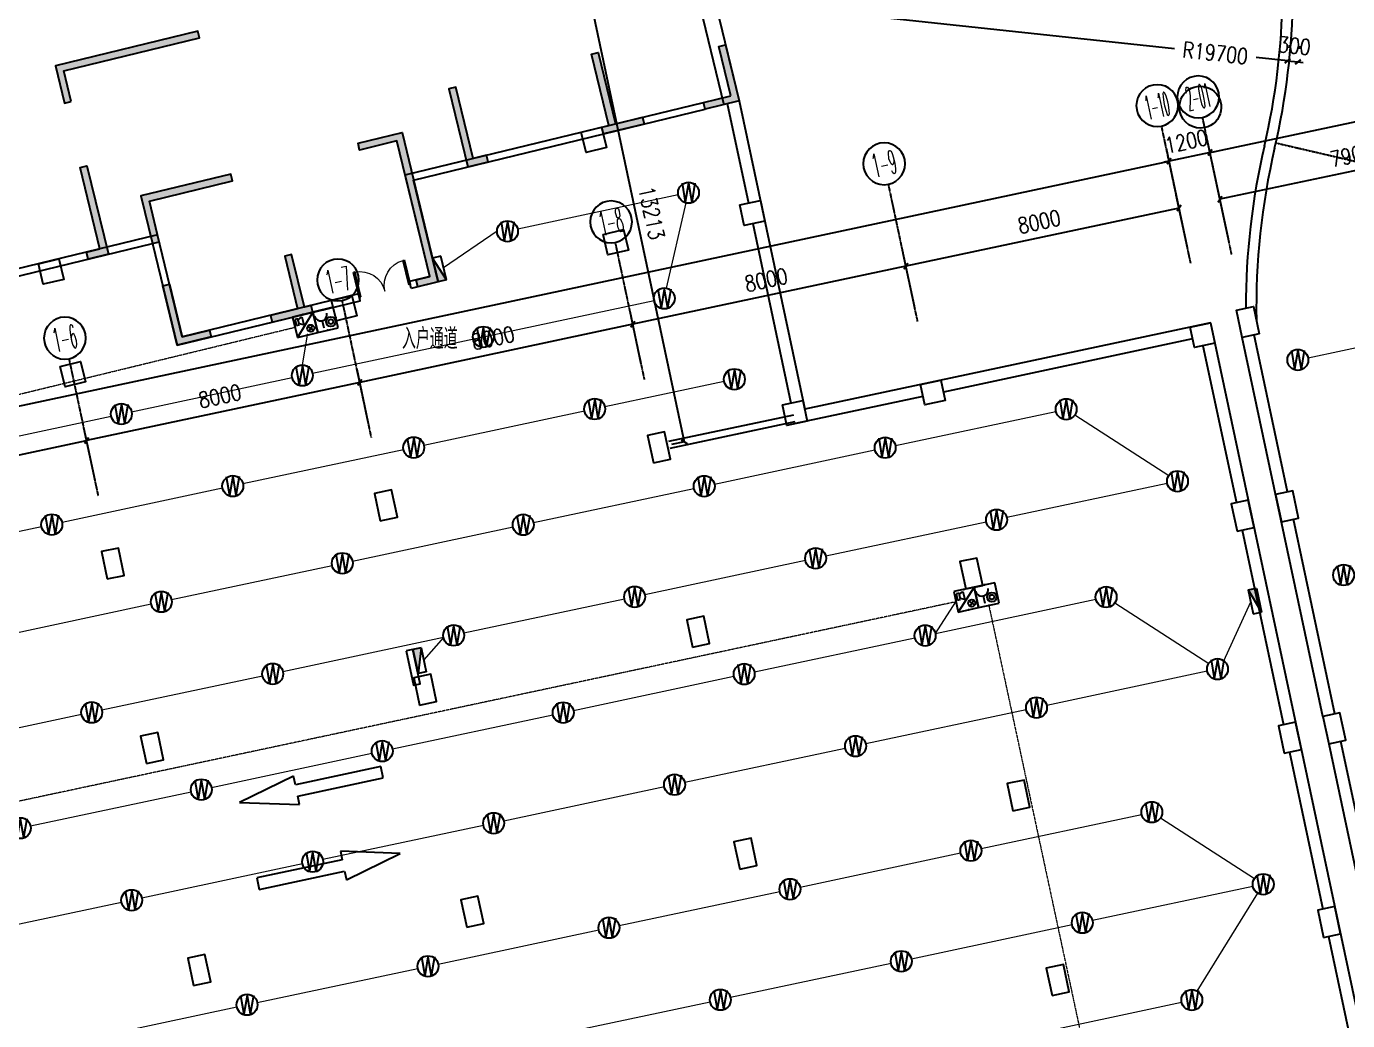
# Model space of a CAD drawing. Extents: x -781653 to 929899, y -292639 to -18670.
# Drawn here: x -305296 to -267441, y -166558 to -138084 of the extents above; entities that cross this region are included whole.
import ezdxf
from ezdxf.enums import TextEntityAlignment as Align

# ---------------------------------------------------------------- set-up
doc = ezdxf.new("R2010")
doc.units = 0
doc.header["$LTSCALE"] = 10
doc.header["$MEASUREMENT"] = 0
for name, pattern in [('ACAD_ISO11W100', [33.5, 12, -3, 12, -3, 0.5, -3]), ('BORDER', [1.75, 0.5, -0.25, 0.5, -0.25, 0, -0.25]), ('CENTER', [2, 1.25, -0.25, 0.25, -0.25]), ('DASH', [0.35, 0.25, -0.1])]:
    doc.linetypes.add(name, pattern=pattern)
doc.layers.get('0').update_dxf_attribs({"linetype": 'CONTINUOUS'})
doc.layers.get('Defpoints').update_dxf_attribs({"linetype": 'CONTINUOUS'})
for name, color, linetype in [('A-STAIRS', 9, 'CONTINUOUS'), ('AXIS', 3, 'CONTINUOUS'), ('AXIS_TEXT', 7, 'CONTINUOUS'), ('COLU', 1, 'CONTINUOUS'), ('DIM_SYMB', 3, 'CONTINUOUS'), ('DOTE', 8, 'CENTER'), ('JPS-X', 1, 'BORDER'), ('JPS-XHS', 7, 'CONTINUOUS'), ('jq-h', 252, 'CONTINUOUS'), ('jz', 121, 'CONTINUOUS'), ('OUTLINE', 93, 'DASH'), ('PUB_DIM', 3, 'CONTINUOUS'), ('RD-equip', 3, 'CONTINUOUS'), ('STAIR', 9, 'CONTINUOUS'), ('TEXT', 7, 'CONTINUOUS'), ('wall', 8, 'CONTINUOUS'), ('WINDOW', 4, 'CONTINUOUS'), ('wj', 7, 'CONTINUOUS'), ('消防加墙', 2, 'CONTINUOUS'), ('结构墙', 7, 'CONTINUOUS'), ('行车方向', 4, 'CONTINUOUS'), ('行车线', 207, 'CONTINUOUS')]:
    doc.layers.add(name, color=color, linetype=linetype)
doc.layers.add('RD-line', color=2, linetype='CONTINUOUS', lineweight=0)
doc.layers.get('DOTE').off()
doc.styles.add('_TCH_AXIS', font='COMPLEX', dxfattribs={"bigfont": 'GBCBIG'})
doc.styles.add('COMPLEX', font='COMPLEX')
doc.styles.add('DIM_FONT', font='SIMPLEX', dxfattribs={"width": 0.8, "bigfont": 'HZTXT'})
doc.styles.add('FS1', font='txt4', dxfattribs={"width": 0.8, "bigfont": 'fstxt'})
doc.styles.add('FS2', font='tjromans.shx', dxfattribs={"width": 0.8, "bigfont": 'tjhztxt.shx'})
doc.styles.get("Standard").update_dxf_attribs({"font": 'GBENOR', "bigfont": 'GBCBIG'})
doc.dimstyles.new('DIMN300', dxfattribs={"dimscale": 3, "dimtxt": 300, "dimasz": 100, "dimexe": 250, "dimexo": 300, "dimgap": 150, "dimtad": 1, "dimdec": 0, "dimzin": 0, "dimdsep": 46, "dimtxsty": 'DIM_FONT', "dimblk": 'ARCHTICK', "dimcen": 0.09, "dimclrt": 7, "dimazin": 2, "dimtfac": 1, "dimtdec": 0, "dimtix": 1, "dimtmove": 2, "dimatfit": 3, "dimfxl": 0, "dimtolj": 1, "dimtzin": 0, "dimarcsym": 0})

# ---------------------------------------------------------------- blocks, each defined once
blk = doc.blocks.new('DTTT')
at = {"layer": 'jz'}
for p, q in [((748, -792), (-748, 792)), ((-748, -792), (748, 792))]:
    blk.add_line(p, q, dxfattribs=at)
for points in [[(-1003, -673), (-1003, 673), (-871, 673), (-871, -673)], [(-748, -792), (-748, 792), (748, 792), (748, -792)]]:
    blk.add_lwpolyline(points, close=True, dxfattribs=at)
blk = doc.blocks.new('st02')
at = {"layer": 'DIM_SYMB'}
blk.add_lwpolyline([(0, -1930), (537, -2172), (693, -2013), (587, -2426), (742, -2265), (1150, -2450)], dxfattribs=at)
at = {"layer": 'STAIR'}
for p, q in [((0, 0), (1150, 0)), ((1080, -2418), (1080, 0)), ((1120, -2436), (1120, 0)), ((2500, 0), (1350, 0)), ((1380, -2600), (1380, 0)), ((1420, -2600), (1420, 0)), ((0, -260), (1080, -260)), ((1120, -260), (1150, -260)), ((1380, -260), (1350, -260)), ((2500, -260), (1420, -260)), ((0, -520), (1080, -520)), ((1120, -520), (1150, -520)), ((1380, -520), (1350, -520)), ((2500, -520), (1420, -520)), ((0, -780), (1080, -780)), ((0, -1040), (1080, -1040)), ((1120, -780), (1150, -780)), ((1120, -1040), (1150, -1040)), ((1380, -780), (1350, -780)), ((1380, -1040), (1350, -1040)), ((2500, -780), (1420, -780)), ((2500, -1040), (1420, -1040)), ((0, -1300), (1080, -1300)), ((1120, -1300), (1150, -1300)), ((1380, -1300), (1350, -1300)), ((2500, -1300), (1420, -1300)), ((0, -1560), (1080, -1560)), ((0, -1820), (1080, -1820)), ((1120, -1560), (1150, -1560)), ((1120, -1820), (1150, -1820)), ((1380, -1560), (1350, -1560)), ((1380, -1820), (1350, -1820)), ((2500, -1560), (1420, -1560)), ((2500, -1820), (1420, -1820)), ((332, -2080), (1080, -2080)), ((1120, -2080), (1150, -2080)), ((1380, -2080), (1350, -2080)), ((2500, -2080), (1420, -2080)), ((609, -2340), (670, -2340)), ((907, -2340), (1080, -2340)), ((1120, -2340), (1150, -2340)), ((1380, -2340), (1350, -2340)), ((2500, -2600), (1350, -2600)), ((2500, -2340), (1420, -2340))]:
    blk.add_line(p, q, dxfattribs=at)
blk = doc.blocks.new('A$C4F8960A7')
at = {"color": 8, "extrusion": (0, 0, -1)}
for p, q in [((15200, 17100), (14846, 16746)), ((40800, 17100), (41154, 16746)), ((15200, 16100), (14846, 16454)), ((40800, 16100), (41154, 16454)), ((15100, 10850), (15100, 10150)), ((15200, 10850), (15100, 10850)), ((15133, 10150), (15133, 10850)), ((15167, 10150), (15167, 10850)), ((15200, 10850), (15200, 10150)), ((40800, 10850), (40800, 10150)), ((40800, 10850), (40900, 10850)), ((40833, 10150), (40833, 10850)), ((40867, 10150), (40867, 10850)), ((40900, 10850), (40900, 10150)), ((12025, 10150), (12025, 10100)), ((13000, 10150), (12025, 10150)), ((13000, 10100), (12025, 10100)), ((13000, 10100), (13000, 10150)), ((15100, 10150), (15200, 10150)), ((16100, 9950), (16454, 9596)), ((17100, 9950), (16746, 9596)), ((38900, 9950), (39254, 9596)), ((39900, 9950), (39546, 9596)), ((40900, 10150), (40800, 10150)), ((43000, 10100), (43000, 10150)), ((43000, 10150), (43975, 10150)), ((43000, 10100), (43975, 10100)), ((43975, 10150), (43975, 10100))]:
    blk.add_line(p, q, dxfattribs=at)
at = {"color": 8}
for p, q in [((13450, 10000), (13450, 10585)), ((13480, 10585), (13450, 10585)), ((13480, 10000), (13480, 10585)), ((14620, 10000), (14620, 10585)), ((14620, 10585), (14650, 10585)), ((14650, 10000), (14650, 10585)), ((41350, 10000), (41350, 10585)), ((41380, 10585), (41350, 10585)), ((41380, 10000), (41380, 10585)), ((42520, 10000), (42520, 10585)), ((42520, 10585), (42550, 10585)), ((42550, 10000), (42550, 10585)), ((13450, 10000), (13480, 10000)), ((14650, 10000), (14620, 10000)), ((41350, 10000), (41380, 10000)), ((42550, 10000), (42520, 10000))]:
    blk.add_line(p, q, dxfattribs=at)
at = {"color": 8, "extrusion": (0, 0, -1)}
for centre, start, end in [((-15200, 17100), 270, 315), ((-40800, 17100), 225, 270), ((-15200, 16100), 45, 90), ((-40800, 16100), 90, 135), ((-16100, 9950), 180, 225), ((-17100, 9950), 315, 0), ((-38900, 9950), 180, 225), ((-39900, 9950), 315, 0)]:
    blk.add_arc(centre, 500, start, end, dxfattribs=at)
at = {"color": 8, "lineweight": 13, "extrusion": (0, 0, -1)}
for centre, start, end in [((-13000, 10125), 1.4693, 90), ((-43000, 10125), 90, 178.5307)]:
    blk.add_arc(centre, 975, start, end, dxfattribs=at)
at = {"color": 8, "lineweight": 13}
for centre, start, end in [((13465, 10000), 360, 88.5307), ((14635, 10000), 91.4693, 180), ((41365, 10000), 360, 88.5307), ((42535, 10000), 91.4693, 180)]:
    blk.add_arc(centre, 585, start, end, dxfattribs=at)
at = {"layer": 'DIM_SYMB', "color": 8}
for points in [[(12360, 13200, 0, 0, 0), (12360, 15500, 80, 0, 0), (12360, 15800, 0, 0, 0)], [(43640, 13200, 0, 0, 0), (43640, 15500, 80, 0, 0), (43640, 15800, 0, 0, 0)], [(45060, 15800, 0, 0, 0), (45060, 14800, 80, 0, 0), (45060, 14500, 0, 0, 0)]]:
    blk.add_lwpolyline(points, format="xyseb", dxfattribs=at)
at = {"layer": 'STAIR', "color": 8}
for p, q in [((15300, 15175), (15300, 14075)), ((40700, 15175), (40700, 14075))]:
    blk.add_line(p, q, dxfattribs=at)
at = {"layer": 'wall', "color": 8}
for p, q in [((12900, 17100), (12900, 11100)), ((13100, 11100), (13100, 17100)), ((40700, 17400), (40700, 17100)), ((40700, 17100), (40900, 17100)), ((40900, 17100), (40900, 17400)), ((42900, 17100), (42900, 11100)), ((43100, 11100), (43100, 17100)), ((15300, 16100), (15100, 16100)), ((15100, 16100), (15100, 15800)), ((15300, 15900), (15300, 16100)), ((15300, 15900), (17400, 15900)), ((40700, 15900), (38600, 15900)), ((40900, 16100), (40700, 16100)), ((40700, 16100), (40700, 15900)), ((40900, 15800), (40900, 16100)), ((40900, 15900), (40900, 15900)), ((11550, 11640), (11550, 15800)), ((11750, 11640), (11750, 15800)), ((15100, 15800), (15100, 15175)), ((15102, 15822), (15102, 15822)), ((15298, 15778), (15298, 15778)), ((15300, 15175), (15300, 15700)), ((15300, 15700), (17400, 15700)), ((40700, 15700), (38600, 15700)), ((40700, 15700), (40800, 15700)), ((40700, 15700), (40700, 15175)), ((40900, 15175), (40900, 15800)), ((44250, 11640), (44250, 15800)), ((44250, 15800), (44450, 15800)), ((44450, 11640), (44450, 15800)), ((15100, 15175), (15300, 15175)), ((40700, 15175), (40900, 15175)), ((10100, 10200), (10100, 14400)), ((10400, 10300), (10400, 14400)), ((17400, 13550), (17400, 14400)), ((17700, 13450), (17700, 14400)), ((45600, 10300), (45600, 14400)), ((45900, 10200), (45900, 14400)), ((15300, 14075), (15100, 14075)), ((15100, 14075), (15100, 13450)), ((15300, 13550), (15300, 14075)), ((40900, 14075), (40700, 14075)), ((40700, 14075), (40700, 13550)), ((40900, 13450), (40900, 14075)), ((15100, 11100), (15100, 13450)), ((15300, 13550), (17400, 13550)), ((15300, 11200), (15300, 13350)), ((15300, 13350), (17400, 13350)), ((17400, 11200), (17400, 13350)), ((17700, 11100), (17700, 13450)), ((38300, 11100), (38300, 13450)), ((40700, 13550), (38600, 13550)), ((40700, 13350), (38600, 13350)), ((38600, 11200), (38600, 13350)), ((40700, 11200), (40700, 13350)), ((40900, 11100), (40900, 13450)), ((11550, 11640), (11750, 11640)), ((44250, 11640), (44450, 11640)), ((12900, 11100), (13100, 11100)), ((15100, 11100), (15100, 10850)), ((15200, 10850), (15200, 11000)), ((15200, 11000), (15870, 11000)), ((15300, 11200), (15870, 11200)), ((15870, 11200), (17400, 11200)), ((15870, 10000), (15870, 11000)), ((15970, 10000), (15970, 11000)), ((15970, 11000), (17400, 11000)), ((17400, 10000), (17400, 11000)), ((17700, 10200), (17700, 11100)), ((38300, 10200), (38300, 11100)), ((40130, 11200), (38600, 11200)), ((38600, 10000), (38600, 11000)), ((40030, 11000), (38600, 11000)), ((40030, 10000), (40030, 11000)), ((40700, 11200), (40130, 11200)), ((40800, 11000), (40130, 11000)), ((40130, 10000), (40130, 11000)), ((40800, 11000), (40800, 10850)), ((40900, 10850), (40900, 11100)), ((42900, 11100), (43100, 11100)), ((15100, 10850), (15200, 10850)), ((40800, 10850), (40900, 10850)), ((10400, 10300), (11600, 10300)), ((11600, 10300), (11600, 10100)), ((45600, 10300), (44250, 10300)), ((44250, 10300), (44250, 10100)), ((10400, 10100), (11400, 10100)), ((11400, 10100), (11400, 9900)), ((11400, 9900), (13000, 9900)), ((11600, 10100), (12900, 10100)), ((13100, 10100), (12900, 10100)), ((13000, 9900), (13450, 9900)), ((13450, 10100), (13100, 10100)), ((13450, 9900), (13450, 10100)), ((15100, 10100), (14650, 10100)), ((14650, 10100), (14650, 9900)), ((14650, 9900), (15200, 9900)), ((15200, 10150), (15100, 10150)), ((15100, 10150), (15100, 10100)), ((15200, 10000), (15200, 10150)), ((15200, 10000), (15870, 10000)), ((15200, 9900), (15870, 9900)), ((15870, 9900), (16100, 9900)), ((16100, 10000), (15970, 10000)), ((16100, 9900), (16100, 10000)), ((17400, 10000), (17100, 10000)), ((17100, 10000), (17100, 9900)), ((17100, 9900), (17500, 9900)), ((38500, 9900), (38900, 9900)), ((38900, 10000), (38600, 10000)), ((38900, 9900), (38900, 10000)), ((40030, 10000), (39900, 10000)), ((39900, 10000), (39900, 9900)), ((39900, 9900), (40130, 9900)), ((40800, 10000), (40130, 10000)), ((40800, 9900), (40130, 9900)), ((40900, 10150), (40800, 10150)), ((40800, 10150), (40800, 10000)), ((40800, 9900), (41350, 9900)), ((40900, 10100), (40900, 10150)), ((41350, 10100), (40900, 10100)), ((41350, 9900), (41350, 10100)), ((42900, 10100), (42550, 10100)), ((42550, 10100), (42550, 9900)), ((42550, 9900), (43000, 9900)), ((43100, 10100), (42900, 10100)), ((44450, 9900), (43000, 9900)), ((44250, 10100), (43100, 10100)), ((45600, 10100), (44450, 10100)), ((44450, 10100), (44450, 9900)), ((45600, 9900), (45600, 10100)), ((45800, 10200), (45800, 10200))]:
    blk.add_line(p, q, dxfattribs=at)
at = {"layer": 'WINDOW', "color": 8}
for p, q in [((15100, 17100), (15100, 16100)), ((15300, 17100), (15300, 16100)), ((40700, 17100), (40700, 16100)), ((40900, 17100), (40900, 16100)), ((17100, 10000), (16100, 10000)), ((16100, 9900), (17100, 9900)), ((38900, 10000), (39900, 10000)), ((39900, 9900), (38900, 9900))]:
    blk.add_line(p, q, dxfattribs=at)
at = {"layer": 'WINDOW', "color": 8, "linetype": 'DASH'}
for p, q in [((15300, 15175), (15100, 15175)), ((40900, 15175), (40700, 15175)), ((15100, 14075), (15300, 14075)), ((40700, 14075), (40900, 14075))]:
    blk.add_line(p, q, dxfattribs=at)
at = {"layer": 'OUTLINE', "color": 8}
blk.add_blockref('st02', (10400, 15800), dxfattribs=at)
at = {"layer": 'OUTLINE', "color": 8, "xscale": -1}
blk.add_blockref('st02', (45600, 15800), dxfattribs=at)
at = {"layer": 'STAIR', "color": 8, "yscale": 0.9000000000232835, "zscale": 0.9, "rotation": 179.9999999999999}
for p, xscale in [((16242, 14565), 0.9000000000232835), ((39758, 14565), -0.9000000000232835)]:
    blk.add_blockref('DTTT', p, dxfattribs=dict(at, xscale=xscale))
blk = doc.blocks.new('JG301')
at = {"layer": 'jq-h'}
for points in [[(19000, -9000), (23200, -9000), (23200, -9200), (19200, -9200), (19200, -10100), (19000, -10100)], [(19000, -12000), (19200, -12000), (19200, -14600), (18600, -14600), (18600, -14400), (19000, -14400)], [(29800, -12300), (30000, -12300), (30000, -14400), (30400, -14400), (30400, -14600), (29800, -14600)], [(35000, -14600), (33800, -14600), (33800, -14400), (34000, -14400), (34000, -12300), (34200, -12300), (34200, -14400), (35000, -14400)], [(20700, -14600), (20500, -14600), (20500, -13200), (23150, -13200), (23150, -13400), (20700, -13400)], [(28000, -13400), (26900, -13400), (26900, -13200), (28200, -13200), (28200, -17600), (27600, -17600), (27600, -17400), (28000, -17400)], [(37800, -14600), (36800, -14600), (36800, -14400), (37600, -14400), (37600, -12950), (37800, -12950)], [(20500, -15850), (20700, -15850), (20700, -17400), (21500, -17400), (21500, -17600), (20500, -17600)], [(24500, -17600), (23300, -17600), (23300, -17400), (24100, -17400), (24100, -15850), (24300, -15850), (24300, -17400), (24500, -17400)]]:
    blk.add_hatch(color=256, dxfattribs=at).paths.add_polyline_path(points)
at = {"layer": 'wj'}
for points in [[(19200, -10100), (19200, -9200), (23200, -9200), (23200, -9000), (19000, -9000), (19000, -10100)], [(30400, -14400), (30000, -14400), (30000, -12300), (29800, -12300), (29800, -14600), (30400, -14600)]]:
    blk.add_lwpolyline(points, close=True, dxfattribs=at)
for points in [[(19200, -14600), (18600, -14600), (18600, -14400), (19000, -14400), (19000, -12000), (19200, -12000), (19200, -14600)], [(35000, -14400), (35000, -14600), (33800, -14600), (33800, -14400), (34000, -14400), (34000, -12300), (34200, -12300), (34200, -14400), (35000, -14400)], [(20500, -14600), (20700, -14600), (20700, -13400), (23150, -13400), (23150, -13200), (20500, -13200), (20500, -14600)], [(28200, -17600), (27600, -17600), (27600, -17400), (28000, -17400), (28000, -13400), (26900, -13400), (26900, -13200), (28200, -13200), (28200, -17600)], [(37600, -14400), (37600, -12950), (37800, -12950), (37800, -14600), (36800, -14600), (36800, -14400), (37600, -14400)], [(21500, -17400), (21500, -17600), (20500, -17600), (20500, -15850), (20700, -15850), (20700, -17400), (21500, -17400)], [(24500, -17400), (24300, -17400), (24300, -15850), (24100, -15850), (24100, -17400), (23300, -17400), (23300, -17600), (24500, -17600), (24500, -17400)]]:
    blk.add_lwpolyline(points, dxfattribs=at)
blk = doc.blocks.new('$DorLib2D$00000002')
for p, q in [((-0.5, 0), (-0.5, 0.4875)), ((-0.475, 0.4875), (-0.5, 0.4875)), ((-0.475, 0), (-0.475, 0.4875)), ((0.475, 0), (0.475, 0.4875)), ((0.475, 0.4875), (0.5, 0.4875)), ((0.5, 0), (0.5, 0.4875)), ((-0.5, 0), (-0.475, 0)), ((0.5, 0), (0.475, 0))]:
    blk.add_line(p, q)
at = {"lineweight": 13}
for centre, start, end in [((-0.4875, 0), 0, 88.53072), ((0.4875, 0), 91.46928, 180)]:
    blk.add_arc(centre, 0.4875, start, end, dxfattribs=at)
blk = doc.blocks.new('A$C1C157CE4')
at = {"layer": '行车线', "linetype": 'DASH', "ltscale": 3000}
for points in [[(4167, 2967), (1667, 2967), (1667, 3217), (0, 2800), (1667, 2383), (1667, 2633), (4167, 2633)], [(2531, 833), (2531, 583), (31, 583), (31, 250), (2531, 250), (2531, 0), (4198, 417)]]:
    blk.add_lwpolyline(points, close=True, dxfattribs=at)
blk = doc.blocks.new('_ArchTick')
at = {"color": 0, "linetype": 'ByBlock', "const_width": 0.4}
blk.add_lwpolyline([(-0.5, -0.5), (0.5, 0.5)], dxfattribs=at)
blk = doc.blocks.new('*D185')
at = {"layer": 'Defpoints', "color": 0}
for p in [(-288747, -136963), (-269160, -139069)]:
    blk.add_point(p, dxfattribs=at)
at = {"layer": 'PUB_DIM', "color": 0, "lineweight": -2}
for p, q in [((-288747, -136963), (-272400, -138721)), ((-269160, -139069), (-270061, -138972))]:
    blk.add_line(p, q, dxfattribs=at)
at = {"layer": 'PUB_DIM', "color": 0, "lineweight": -2, "xscale": 150, "yscale": 150, "zscale": 150, "rotation": 353.8622834880535}
blk.add_blockref('_ArchTick', (-269160, -139069), dxfattribs=at)
at = {"layer": 'PUB_DIM', "color": 7, "insert": (-271230, -138847), "char_height": 450, "attachment_point": 5, "rotation": 353.8623, "style": 'DIM_FONT'}
blk.add_mtext('\\A1;R19700', dxfattribs=at)
blk = doc.blocks.new('*D186')
at = {"layer": 'Defpoints', "color": 0}
for p in [(-269160, -139069), (-268862, -139101), (-268862, -139101)]:
    blk.add_point(p, dxfattribs=at)
at = {"layer": 'PUB_DIM', "color": 0, "lineweight": -2}
for p, q in [((-269112, -138622), (-269120, -138696)), ((-268814, -138654), (-268822, -138728)), ((-269160, -139069), (-269309, -139053)), ((-269160, -139069), (-268862, -139101)), ((-268862, -139101), (-268713, -139117))]:
    blk.add_line(p, q, dxfattribs=at)
at = {"layer": 'PUB_DIM', "color": 0, "lineweight": -2, "xscale": 150, "yscale": 150, "zscale": 150}
for p, rotation in [((-269160, -139069), 353.8622834880507), ((-268862, -139101), 173.8622834880507)]:
    blk.add_blockref('_ArchTick', p, dxfattribs=dict(at, rotation=rotation))
at = {"layer": 'PUB_DIM', "color": 7, "insert": (-268963, -138638), "char_height": 450, "attachment_point": 5, "rotation": 353.8623, "style": 'DIM_FONT'}
blk.add_mtext('\\A1;300', dxfattribs=at)
blk = doc.blocks.new('*D189')
at = {"layer": 'Defpoints', "color": 0}
for p in [(-288747, -136963), (-285997, -149887), (-286445, -149982)]:
    blk.add_point(p, dxfattribs=at)
at = {"layer": 'PUB_DIM', "color": 0, "lineweight": -2}
for p, q in [((-289187, -137057), (-289562, -137136)), ((-289195, -137058), (-286445, -149982)), ((-286437, -149981), (-286812, -150060))]:
    blk.add_line(p, q, dxfattribs=at)
at = {"layer": 'PUB_DIM', "color": 0, "lineweight": -2, "xscale": 150, "yscale": 150, "zscale": 150}
for p, rotation in [((-289195, -137058), 102.0126000742225), ((-286445, -149982), 282.0126000742225)]:
    blk.add_blockref('_ArchTick', p, dxfattribs=dict(at, rotation=rotation))
at = {"layer": 'PUB_DIM', "color": 7, "insert": (-287380, -143427), "char_height": 450, "attachment_point": 5, "rotation": 282.0126, "style": 'DIM_FONT'}
blk.add_mtext('\\A1;13213', dxfattribs=at)
blk = doc.blocks.new('A$C7EC620A8')
at = {"layer": 'COLU'}
for points in [[(59895, 78821), (60478, 78962), (60620, 78379), (60037, 78238)], [(64441, 76737), (65027, 76862), (65152, 76275), (64565, 76150)], [(60520, 75885), (61103, 76027), (61244, 75444), (60661, 75302)], [(44340, 75045), (44923, 75187), (45065, 74604), (44482, 74462)], [(52742, 73997), (53326, 74139), (53467, 73556), (52884, 73414)], [(79322, 73047), (78833, 72942), (78667, 73725), (79156, 73829), (79322, 73047)], [(77339, 73238), (77926, 73363), (78051, 72776), (77464, 72651)], [(44965, 72110), (45548, 72251), (45690, 71668), (45107, 71527)], [(69612, 71594), (70199, 71719), (70324, 71132), (69737, 71007)], [(65660, 71008), (66246, 71133), (66371, 70546), (65784, 70421)], [(61961, 69352), (62450, 69456), (62284, 70239), (61794, 70135), (61961, 69352)], [(54136, 67687), (54625, 67791), (54459, 68574), (53970, 68470), (54136, 67687)], [(79957, 67661), (80446, 67765), (80280, 68547), (79791, 68443), (79957, 67661)], [(78686, 67390), (79175, 67494), (79008, 68277), (78519, 68173), (78686, 67390)], [(46311, 66022), (46800, 66126), (46634, 66909), (46145, 66805), (46311, 66022)], [(70910, 65736), (71399, 65840), (71232, 66622), (70743, 66518), (70910, 65736)], [(63085, 64071), (63574, 64175), (63407, 64957), (62918, 64853), (63085, 64071)], [(55260, 62406), (55749, 62510), (55583, 63292), (55094, 63188), (55260, 62406)], [(81310, 61303), (81799, 61407), (81633, 62190), (81143, 62086), (81310, 61303)], [(80038, 61033), (80527, 61137), (80361, 61919), (79872, 61815), (80038, 61033)], [(47435, 60741), (47924, 60845), (47758, 61627), (47269, 61523), (47435, 60741)], [(72263, 59378), (72752, 59482), (72585, 60264), (72096, 60160), (72263, 59378)], [(64438, 57713), (64927, 57817), (64760, 58599), (64271, 58495), (64438, 57713)], [(56613, 56048), (57102, 56152), (56935, 56934), (56446, 56830), (56613, 56048)], [(81162, 55751), (81651, 55855), (81485, 56637), (80996, 56533), (81162, 55751)], [(48788, 54383), (49277, 54487), (49111, 55269), (48622, 55165), (48788, 54383)], [(73386, 54096), (73875, 54200), (73709, 54983), (73220, 54879), (73386, 54096)]]:
    blk.add_lwpolyline(points, close=True, dxfattribs=at)
at = {"layer": '结构墙'}
blk.add_line((62816, 84418), (63983, 79607), dxfattribs=at)
at = {"layer": '结构墙', "linetype": 'ByBlock'}
for p, q in [((64078, 79641), (64685, 76789)), ((64421, 79713), (66298, 70889)), ((64810, 76202), (65904, 71060)), ((77926, 73363), (66298, 70889)), ((77926, 73363), (82609, 51356)), ((77412, 72896), (70272, 71376)), ((77708, 72703), (78666, 68204)), ((81143, 62086), (78833, 72942)), ((80133, 68516), (79176, 73015)), ((69685, 71251), (66029, 70474)), ((78832, 67421), (80019, 61846)), ((81486, 62158), (80299, 67734)), ((81652, 61376), (82610, 56877)), ((80185, 61064), (81143, 56564)), ((81310, 61303), (82267, 56804)), ((81309, 55782), (82266, 51283))]:
    blk.add_line(p, q, dxfattribs=at)
at = {"layer": '结构墙'}
blk.add_lwpolyline([(38120, 85472), (44923, 87123), (44215, 90039), (49171, 91242), (49242, 90950), (51866, 91587), (52503, 88963), (59305, 90614), (59494, 89837), (62409, 90545), (63942, 84228), (63359, 84086), (64421, 79713)], dxfattribs=at)
at = {"layer": '结构墙', "linetype": 'ByBlock'}
for centre, radius, start, end in [((60287, 82914), 20000, 346.8367, 12.0126), ((60287, 82914), 19700, 346.8367, 12.0126), ((99236, 73805), 20300, 166.8367, 180.0648), ((99236, 73805), 20000, 166.8367, 181.0524)]:
    blk.add_arc(centre, radius, start, end, dxfattribs=at)
blk = doc.blocks.new('_AXISO')
blk.add_circle((0, 0), 0.5)
at = {"layer": 'AXIS_TEXT', "style": 'COMPLEX', "width": 1.041667}
blk.add_attdef('A', text='', height=0.56, dxfattribs=at).set_placement((-0.25, -0.28), (0.25, -0.28), align=Align.FIT)
blk = doc.blocks.new('*D235')
at = {"layer": 'Defpoints', "color": 0}
for p in [(45762, 76854), (46099, 75272), (38274, 73607)]:
    blk.add_point(p, dxfattribs=at)
at = {"layer": 'PUB_DIM', "color": 0, "lineweight": -2}
for p, q in [((37938, 75189), (45762, 76854)), ((46005, 75712), (45684, 77220)), ((38180, 74047), (37860, 75555))]:
    blk.add_line(p, q, dxfattribs=at)
at = {"layer": 'PUB_DIM', "color": 0, "lineweight": -2, "xscale": 150, "yscale": 150, "zscale": 150}
for p, rotation in [((45762, 76854), 12.01260007440825), ((37938, 75189), 192.0126000744082)]:
    blk.add_blockref('_ArchTick', p, dxfattribs=dict(at, rotation=rotation))
at = {"layer": 'PUB_DIM', "color": 7, "insert": (41756, 76461), "char_height": 450, "attachment_point": 5, "rotation": 12.0126, "style": 'DIM_FONT'}
blk.add_mtext('\\A1;8000', dxfattribs=at)
blk = doc.blocks.new('*D236')
at = {"layer": 'Defpoints', "color": 0}
for p in [(45762, 76854), (53924, 76937), (46099, 75272)]:
    blk.add_point(p, dxfattribs=at)
at = {"layer": 'PUB_DIM', "color": 0, "lineweight": -2}
for p, q in [((53830, 77377), (53509, 78885)), ((53587, 78519), (45762, 76854)), ((46005, 75712), (45684, 77220))]:
    blk.add_line(p, q, dxfattribs=at)
at = {"layer": 'PUB_DIM', "color": 0, "lineweight": -2, "xscale": 150, "yscale": 150, "zscale": 150}
for p, rotation in [((53587, 78519), 12.01260007440828), ((45762, 76854), 192.0126000744082)]:
    blk.add_blockref('_ArchTick', p, dxfattribs=dict(at, rotation=rotation))
at = {"layer": 'PUB_DIM', "color": 7, "insert": (49581, 78126), "char_height": 450, "attachment_point": 5, "rotation": 12.0126, "style": 'DIM_FONT'}
blk.add_mtext('\\A1;8000', dxfattribs=at)
blk = doc.blocks.new('*D237')
at = {"layer": 'Defpoints', "color": 0}
for p in [(53587, 78519), (61749, 78602), (53924, 76937)]:
    blk.add_point(p, dxfattribs=at)
at = {"layer": 'PUB_DIM', "color": 0, "lineweight": -2}
for p, q in [((61655, 79042), (61334, 80550)), ((61412, 80184), (53587, 78519)), ((53830, 77377), (53509, 78885))]:
    blk.add_line(p, q, dxfattribs=at)
at = {"layer": 'PUB_DIM', "color": 0, "lineweight": -2, "xscale": 150, "yscale": 150, "zscale": 150}
for p, rotation in [((61412, 80184), 12.01260007440828), ((53587, 78519), 192.0126000744082)]:
    blk.add_blockref('_ArchTick', p, dxfattribs=dict(at, rotation=rotation))
at = {"layer": 'PUB_DIM', "color": 7, "insert": (57406, 79791), "char_height": 450, "attachment_point": 5, "rotation": 12.0126, "style": 'DIM_FONT'}
blk.add_mtext('\\A1;8000', dxfattribs=at)
blk = doc.blocks.new('*D238')
at = {"layer": 'Defpoints', "color": 0}
for p in [(69573, 80267), (61412, 80184), (61749, 78602)]:
    blk.add_point(p, dxfattribs=at)
at = {"layer": 'PUB_DIM', "color": 0, "lineweight": -2}
for p, q in [((69480, 80707), (69159, 82215)), ((69237, 81849), (61412, 80184)), ((61655, 79042), (61334, 80550))]:
    blk.add_line(p, q, dxfattribs=at)
at = {"layer": 'PUB_DIM', "color": 0, "lineweight": -2, "xscale": 150, "yscale": 150, "zscale": 150}
for p, rotation in [((69237, 81849), 12.01260007440828), ((61412, 80184), 192.0126000744082)]:
    blk.add_blockref('_ArchTick', p, dxfattribs=dict(at, rotation=rotation))
at = {"layer": 'PUB_DIM', "color": 7, "insert": (65231, 81456), "char_height": 450, "attachment_point": 5, "rotation": 12.0126, "style": 'DIM_FONT'}
blk.add_mtext('\\A1;8000', dxfattribs=at)
blk = doc.blocks.new('*D239')
at = {"layer": 'Defpoints', "color": 0}
for p in [(69237, 81849), (77398, 81932), (69573, 80267)]:
    blk.add_point(p, dxfattribs=at)
at = {"layer": 'PUB_DIM', "color": 0, "lineweight": -2}
for p, q in [((77305, 82372), (76984, 83880)), ((77062, 83514), (69237, 81849)), ((69480, 80707), (69159, 82215))]:
    blk.add_line(p, q, dxfattribs=at)
at = {"layer": 'PUB_DIM', "color": 0, "lineweight": -2, "xscale": 150, "yscale": 150, "zscale": 150}
for p, rotation in [((77062, 83514), 12.01260007440828), ((69237, 81849), 192.0126000744082)]:
    blk.add_blockref('_ArchTick', p, dxfattribs=dict(at, rotation=rotation))
at = {"layer": 'PUB_DIM', "color": 7, "insert": (73056, 83121), "char_height": 450, "attachment_point": 5, "rotation": 12.0126, "style": 'DIM_FONT'}
blk.add_mtext('\\A1;8000', dxfattribs=at)
blk = doc.blocks.new('*D240')
at = {"layer": 'Defpoints', "color": 0}
for p in [(76776, 84856), (78572, 82182), (77398, 81932)]:
    blk.add_point(p, dxfattribs=at)
at = {"layer": 'PUB_DIM', "color": 0, "lineweight": -2}
for p, q in [((77305, 82372), (76698, 85223)), ((78478, 82622), (77872, 85473)), ((76776, 84856), (76629, 84825)), ((77950, 85106), (76776, 84856)), ((77950, 85106), (78096, 85137))]:
    blk.add_line(p, q, dxfattribs=at)
at = {"layer": 'PUB_DIM', "color": 0, "lineweight": -2, "xscale": 150, "yscale": 150, "zscale": 150}
for p, rotation in [((77950, 85106), 192.0126000744082), ((76776, 84856), 12.01260007440825)]:
    blk.add_blockref('_ArchTick', p, dxfattribs=dict(at, rotation=rotation))
at = {"layer": 'PUB_DIM', "color": 7, "insert": (77269, 85421), "char_height": 450, "attachment_point": 5, "rotation": 12.0126, "style": 'DIM_FONT'}
blk.add_mtext('\\A1;1200', dxfattribs=at)
blk = doc.blocks.new('*D241')
at = {"layer": 'Defpoints', "color": 0}
for p in [(78235, 83763), (86299, 83826), (78572, 82182)]:
    blk.add_point(p, dxfattribs=at)
at = {"layer": 'PUB_DIM', "color": 0, "lineweight": -2}
for p, q in [((86205, 84266), (85884, 85774)), ((85962, 85408), (78235, 83763)), ((78478, 82622), (78157, 84130))]:
    blk.add_line(p, q, dxfattribs=at)
at = {"layer": 'PUB_DIM', "color": 0, "lineweight": -2, "xscale": 150, "yscale": 150, "zscale": 150}
for p, rotation in [((85962, 85408), 12.01260007440828), ((78235, 83763), 192.0126000744082)]:
    blk.add_blockref('_ArchTick', p, dxfattribs=dict(at, rotation=rotation))
at = {"layer": 'PUB_DIM', "color": 7, "insert": (82005, 85026), "char_height": 450, "attachment_point": 5, "rotation": 12.0126, "style": 'DIM_FONT'}
blk.add_mtext('\\A1;7900', dxfattribs=at)
blk = doc.blocks.new('*D282')
at = {"layer": 'Defpoints', "color": 0}
for p in [(76776, 84856), (77398, 81932), (6975, 66947)]:
    blk.add_point(p, dxfattribs=at)
at = {"layer": 'PUB_DIM', "color": 0, "lineweight": -2}
for p, q in [((77305, 82372), (76698, 85223)), ((6353, 69871), (76776, 84856)), ((6881, 67387), (6275, 70238))]:
    blk.add_line(p, q, dxfattribs=at)
at = {"layer": 'PUB_DIM', "color": 0, "lineweight": -2, "xscale": 150, "yscale": 150, "zscale": 150}
for p, rotation in [((76776, 84856), 12.01260007422863), ((6353, 69871), 192.0126000742286)]:
    blk.add_blockref('_ArchTick', p, dxfattribs=dict(at, rotation=rotation))
at = {"layer": 'PUB_DIM', "color": 7, "insert": (41471, 77804), "char_height": 450, "attachment_point": 5, "rotation": 12.0126, "style": 'DIM_FONT'}
blk.add_mtext('\\A1;72000', dxfattribs=at)
blk = doc.blocks.new('*D283')
at = {"layer": 'Defpoints', "color": 0}
for p in [(144418, 99250), (144986, 96579), (78518, 82436)]:
    blk.add_point(p, dxfattribs=at)
at = {"layer": 'PUB_DIM', "color": 0, "lineweight": -2}
for p, q in [((144892, 97019), (144340, 99616)), ((77950, 85106), (144418, 99250)), ((78424, 82876), (77872, 85473))]:
    blk.add_line(p, q, dxfattribs=at)
at = {"layer": 'PUB_DIM', "color": 0, "lineweight": -2, "xscale": 150, "yscale": 150, "zscale": 150}
for p, rotation in [((144418, 99250), 12.0126000742294), ((77950, 85106), 192.0126000742295)]:
    blk.add_blockref('_ArchTick', p, dxfattribs=dict(at, rotation=rotation))
at = {"layer": 'PUB_DIM', "color": 7, "insert": (111090, 92618), "char_height": 450, "attachment_point": 5, "rotation": 12.0126, "style": 'DIM_FONT'}
blk.add_mtext('\\A1;67956', dxfattribs=at)
blk = doc.blocks.new('yy')
at = {"layer": 'RD-equip'}
blk.add_circle((0, 0), 200, dxfattribs=at)
at = {"layer": 'RD-equip', "color": 4, "style": 'FS1', "width": 0.8}
blk.add_attdef('Y', text='', height=360, dxfattribs=at).set_placement((0, 0), align=Align.MIDDLE)
blk = doc.blocks.new('$equip$00001630')
for p, q in [((-0.5, 0), (-0.5, -1)), ((0.5, 0), (-0.5, 0)), ((0.5, -1), (0.5, 0)), ((-0.169, -0.5), (-0.169, -0.85)), ((-0.5, -1), (0.5, -1))]:
    blk.add_line(p, q)
for radius in [0.226, 0.113]:
    blk.add_circle((0.227, -0.64), radius)
blk.add_arc((-0.169, -0.2), 0.3, 180, 0)
for p in [(0, 0), (-0.5, -0.5), (0.5, -0.5), (0, -1)]:
    blk.add_point(p)
at = {"flags": 9}
blk.add_attdef('A', (0, 0), '', height=0.00002, dxfattribs=at)
blk.add_attdef('B', text='', height=0.4, dxfattribs=at).set_placement((0.884, -0.7), align=Align.MIDDLE_CENTER)
blk = doc.blocks.new('$equip$00001636')
for p, q in [((0.5, 0), (-0.5, 0)), ((0.5, 0), (-0.5, -1)), ((-0.5, 0), (-0.5, -1)), ((0.5, -1), (0.5, 0)), ((-0.417, -0.135, 0), (-0.417, -0.435, 0)), ((-0.269, -0.135, 0), (-0.417, -0.135, 0)), ((-0.417, -0.435, 0), (-0.269, -0.435, 0)), ((-0.269, -0.185, 0), (-0.069, -0.085, 0)), ((-0.269, -0.435, 0), (-0.269, -0.135, 0)), ((-0.069, -0.485, 0), (-0.269, -0.385, 0)), ((-0.069, -0.085, 0), (-0.069, -0.485, 0)), ((0.105, -0.602), (0.344, -0.841)), ((0.105, -0.841), (0.344, -0.602)), ((-0.5, -1), (0.5, -1))]:
    blk.add_line(p, q)
blk.add_circle((0.225, -0.722), 0.169)
for p in [(0, 0), (-0.5, -0.5), (0.5, -0.5), (0, -1)]:
    blk.add_point(p)
at = {"flags": 9}
blk.add_attdef('A', (0, 0), '', height=0.00002, dxfattribs=at)
blk.add_attdef('B', text='', height=0.4, dxfattribs=at).set_placement((0.884, -0.7), align=Align.MIDDLE_CENTER)
blk = doc.blocks.new('sdfgsdgsdgdsg')
at = {"layer": 'RD-equip', "xscale": 600, "yscale": 600, "zscale": 600, "rotation": 359.9999999999889}
for name, p in [('$equip$00001636', (-300, 600)), ('$equip$00001630', (300, 600))]:
    blk.add_blockref(name, p, dxfattribs=at)
blk = doc.blocks.new('DXHS')
at = {"layer": 'JPS-XHS'}
blk.add_hatch(color=256, dxfattribs=at).paths.add_polyline_path([(-350, 240), (-350, 0), (350, 0)])
at = {"layer": 'JPS-XHS', "linetype": 'Continuous'}
for p, q in [((-350, 240), (-350, 0)), ((-350, 240), (350, 240)), ((-350, 0), (350, 0)), ((350, 240), (350, 0))]:
    blk.add_line(p, q, dxfattribs=at)
at = {"layer": 'JPS-XHS'}
blk.add_line((-350, 240), (350, 0), dxfattribs=at)
blk = doc.blocks.new('A$C447C5B7F')
at = {"layer": 'AXIS', "linetype": 'ByBlock'}
for p, q in [((78571.9, 82182), (77736.2, 86109.8)), ((77398.2, 81932.2), (76562.4, 85860)), ((69573.4, 80267.2), (68737.6, 84195)), ((61748.6, 78602.2), (60912.8, 82530)), ((53923.8, 76937.2), (53088, 80865)), ((46099, 75272.2), (45263.2, 79200))]:
    blk.add_line(p, q, dxfattribs=at)
ref = blk.add_blockref('_AXISO', (77611.3, 86696.6), dxfattribs=dict(at, xscale=-1200.000000000009, yscale=1200, zscale=1200, rotation=204.0252001484516))
ref.add_attrib('A', '2-01', dxfattribs={"layer": 'AXIS_TEXT', "linetype": 'ByBlock', "height": 678.82, "rotation": 12.0126, "style": '_TCH_AXIS', "width": 0.28}).set_placement((77349.9, 86294), (78013.9, 86435.3), align=Align.FIT)
ref = blk.add_blockref('_AXISO', (76437.6, 86446.9), dxfattribs=dict(at, xscale=-1200.000000000009, yscale=1200, zscale=1200, rotation=204.0252001484516))
ref.add_attrib('A', '1-10', dxfattribs={"layer": 'AXIS_TEXT', "linetype": 'ByBlock', "height": 678.82, "rotation": 12.0126, "style": '_TCH_AXIS', "width": 0.3}).set_placement((76176.2, 86044.3), (76840.2, 86185.5), align=Align.FIT)
ref = blk.add_blockref('_AXISO', (68612.7, 84781.9), dxfattribs=dict(at, xscale=-1200.000000000009, yscale=1200, zscale=1200, rotation=204.0252001484516))
ref.add_attrib('A', '1-9', dxfattribs={"layer": 'AXIS_TEXT', "linetype": 'ByBlock', "height": 678.82, "rotation": 12.0126, "style": '_TCH_AXIS', "width": 0.381818}).set_placement((68351.4, 84379.2), (69015.4, 84520.5), align=Align.FIT)
ref = blk.add_blockref('_AXISO', (60787.9, 83116.9), dxfattribs=dict(at, xscale=-1200.000000000009, yscale=1200, zscale=1200, rotation=204.0252001484516))
ref.add_attrib('A', '1-8', dxfattribs={"layer": 'AXIS_TEXT', "linetype": 'ByBlock', "height": 678.82, "rotation": 12.0126, "style": '_TCH_AXIS', "width": 0.381818}).set_placement((60526.6, 82714.2), (61190.6, 82855.5), align=Align.FIT)
ref = blk.add_blockref('_AXISO', (52963.1, 81451.8), dxfattribs=dict(at, xscale=-1200.000000000009, yscale=1200, zscale=1200, rotation=204.0252001484516))
ref.add_attrib('A', '1-7', dxfattribs={"layer": 'AXIS_TEXT', "linetype": 'ByBlock', "height": 678.82, "rotation": 12.0126, "style": '_TCH_AXIS', "width": 0.381818}).set_placement((52701.8, 81049.2), (53365.7, 81190.5), align=Align.FIT)
ref = blk.add_blockref('_AXISO', (45138.3, 79786.8), dxfattribs=dict(at, xscale=-1200.000000000009, yscale=1200, zscale=1200, rotation=204.0252001484516))
ref.add_attrib('A', '1-6', dxfattribs={"layer": 'AXIS_TEXT', "linetype": 'ByBlock', "height": 678.82, "rotation": 12.0126, "style": '_TCH_AXIS', "width": 0.381818}).set_placement((44877, 79384.2), (45540.9, 79525.5), align=Align.FIT)
at = {"layer": 'PUB_DIM'}
for p1, p2, distance, picture, middle in [((78518, 82435.6), (144986, 96579.1), 2730.2, '*D283', (111090.1, 92618)), ((6974.9, 66947.1), (77398.2, 81932.2), 2989.6, '*D282', (41470.7, 77803.9))]:
    dim = blk.add_aligned_dim(p1=p1, p2=p2, distance=distance, dimstyle='DIMN300', override={"dimscale": 1.5}, dxfattribs=at)
    dim.commit()
    dim.dimension.update_dxf_attribs({"geometry": picture, "text_midpoint": middle})
for base, p1, p2, angle, picture, middle in [((76776, 84856.3), (78571.9, 82182), (77398.2, 81932.2), 12.0126, '*D240', (77269.2, 85421.3)), ((78235.4, 83763.4), (86299, 83826.2), (78571.9, 82182), 12.0126, '*D241', (82005.3, 85025.6)), ((69236.9, 81848.6), (77398.2, 81932.2), (69573.4, 80267.2), 12.0126, '*D239', (73055.7, 83121.2)), ((61412.1, 80183.6), (69573.4, 80267.2), (61748.6, 78602.2), 12.0126, '*D238', (65230.8, 81456.2)), ((53587.3, 78518.6), (61748.6, 78602.2), (53923.8, 76937.2), 12.0126, '*D237', (57406, 79791.2)), ((45762.5, 76853.5), (53923.8, 76937.2), (46099, 75272.2), 12.0126, '*D236', (49581.2, 78126.2)), ((45762.5, 76853.5), (38274.1, 73607.1), (46099, 75272.2), 192.0126, '*D235', (41756.4, 76461.2))]:
    dim = blk.add_linear_dim(base=base, p1=p1, p2=p2, angle=angle, dimstyle='DIMN300', override={"dimscale": 1.5}, dxfattribs=at)
    dim.commit()
    dim.dimension.update_dxf_attribs({"geometry": picture, "text_midpoint": middle})

msp = doc.modelspace()

# ---------------------------------------------------------------- linework, layer by layer
at = {"layer": 'A-STAIRS', "linetype": 'DASH', "ltscale": 5}
msp.add_line((-262654.6, -143016.9), (-269498.9, -141428.9), dxfattribs=at)
at = {"layer": 'AXIS', "extrusion": (0, 0, -1)}
for start_param, end_param in [(3.7173314, 8.4297204), (3.7173314, 8.4297204), (2.1465351, 3.7173314), (2.1465351, 3.7173314)]:
    msp.add_ellipse((-271658.4, -140396.2), major_axis=(424.3, 424.3), ratio=1, start_param=start_param, end_param=end_param, dxfattribs=at)
at = {"layer": 'RD-line'}
for p, q in [((-286619.7, -142910.5), (-291218, -143889)), ((-286953, -145582.6), (-286393.3, -143140.5)), ((-291811.4, -143951.4), (-293343.2, -145002)), ((-297096.7, -148019.2), (-287313.4, -145937.4)), ((-268573.1, -147572.9), (-263974.9, -146594.4)), ((-297390.1, -147781.6), (-297239.2, -146921.9)), ((-302281.8, -149122.5), (-297683.6, -148144)), ((-285304.1, -148253.7), (-288720.4, -148980.6)), ((-289307.2, -149105.5), (-293905.4, -150084)), ((-280396.8, -150088.8), (-275798.6, -149110.4)), ((-307466.9, -150225.8), (-302868.6, -149247.4)), ((-275253.3, -149210.9), (-272565.7, -150949.7)), ((-294492.3, -150208.8), (-299090.5, -151187.3)), ((-285581.9, -151192.1), (-280983.7, -150213.7)), ((-299677.4, -151312.1), (-304275.6, -152290.6)), ((-290766.9, -152295.4), (-286168.7, -151317)), ((-272607.3, -151175.1), (-277205.5, -152153.6)), ((-304862.4, -152415.5), (-309460.6, -153393.9)), ((-295952, -153398.7), (-291353.8, -152420.3)), ((-277792.4, -152278.5), (-282390.6, -153256.9)), ((-301137.1, -154502), (-296538.9, -153523.6)), ((-282977.4, -153381.8), (-287575.7, -154360.2)), ((-306322.2, -155605.4), (-301723.9, -154626.9)), ((-288162.5, -154485.1), (-292760.7, -155463.5)), ((-279252.1, -155468.3), (-274653.9, -154489.9)), ((-279252.1, -155468.3), (-278662.6, -154564)), ((-274108.6, -154590.4), (-271421.1, -156329.3)), ((-270988.7, -156252.6), (-270217.4, -154567.4)), ((-293347.6, -155588.4), (-297945.8, -156566.8)), ((-293347.6, -155588.4), (-293911.7, -156223)), ((-284437.2, -156571.7), (-279839, -155593.2)), ((-298532.7, -156691.7), (-303130.9, -157670.1)), ((-289622.2, -157675), (-285024, -156696.5)), ((-271462.6, -156554.7), (-276060.8, -157533.1)), ((-303717.7, -157795), (-308316, -158773.5)), ((-294807.3, -158778.3), (-290209.1, -157799.9)), ((-276647.7, -157658), (-281245.9, -158636.4)), ((-299992.4, -159881.6), (-295394.2, -158903.2)), ((-281832.8, -158761.3), (-286431, -159739.8)), ((-305177.5, -160984.9), (-300579.2, -160006.5)), ((-287017.8, -159864.6), (-291616, -160843.1)), ((-277940.9, -161630.4), (-273342.7, -160652)), ((-272797.4, -160752.5), (-270109.9, -162491.3)), ((-292202.9, -160968), (-296801.1, -161946.4)), ((-283126, -162733.7), (-278527.8, -161755.3)), ((-297388, -162071.3), (-301986.2, -163049.7)), ((-270151.4, -162716.7), (-274749.6, -163695.2)), ((-288311, -163837), (-283712.8, -162858.6)), ((-271747, -165713.8), (-270015.6, -162909.6)), ((-302573, -163174.6), (-307171.3, -164153)), ((-275336.5, -163820.1), (-279934.7, -164798.5)), ((-293496.1, -164940.3), (-288897.9, -163961.9)), ((-280521.6, -164923.4), (-285119.8, -165901.8)), ((-298681.2, -166043.6), (-294083, -165065.2)), ((-303866.3, -167147), (-299268, -166168.5)), ((-285706.6, -166026.7), (-290304.8, -167005.1)), ((-276796.2, -167010), (-272198, -166031.5))]:
    msp.add_line(p, q, dxfattribs=at)
at = {"layer": 'RD-line', "color": 1, "linetype": 'ACAD_ISO11W100', "ltscale": 0.05}
for p, q in [((-325793.8, -153548.8), (-297600.8, -146699.9)), ((-278662.6, -154564), (-324438.2, -164302.2)), ((-277719.6, -154668.4), (-274214.9, -170996.5))]:
    msp.add_line(p, q, dxfattribs=at)
at = {"layer": 'wall'}
for p, q in [((-294443.1, -142336.2), (-285891.4, -140260.4)), ((-294201.6, -142483.4), (-285844.2, -140454.8)), ((-293735.5, -145251.5), (-294443.1, -142336.2)), ((-293493.9, -145398.7), (-294201.6, -142483.4)), ((-293735.5, -145251.5), (-294318.5, -145393)), ((-293493.9, -145398.7), (-294271.3, -145587.4)), ((-283316.2, -149214.3), (-286898.2, -149976.5)), ((-283274.6, -149409.9), (-286856.6, -150172.1))]:
    msp.add_line(p, q, dxfattribs=at)
at = {"layer": 'wall', "linetype": 'ByBlock'}
msp.add_line((-294271.3, -145587.4), (-294318.5, -145393), dxfattribs=at)
at = {"layer": 'wall'}
msp.add_lwpolyline([(-326145.8, -153324.2), (-320606.7, -151979.7), (-321314.3, -149064.4), (-301684.3, -144299.6), (-300976.6, -147215), (-295729, -145941.2), (-295776.2, -145746.9), (-300829.5, -146973.4), (-301537.1, -144058.1), (-321555.8, -148917.2), (-320848.2, -151832.5), (-326193, -153129.9)], dxfattribs=at)
at = {"layer": '消防加墙'}
msp.add_lwpolyline([(-294414.9, -155972.3), (-294206.8, -156950.4), (-294011.2, -156908.7), (-294219.3, -155930.6)], close=True, dxfattribs=at)

# ---------------------------------------------------------------- block references
at = {"layer": 'DOTE'}
msp.add_blockref('A$C447C5B7F', (-349332.1, -226799.4), dxfattribs=at)
at = {"layer": 'JPS-X', "xscale": -1}
for p, rotation in [((-293576.5, -145058.6), 283.6434026206986), ((-269982.7, -154517.5), 102.0126000740611)]:
    msp.add_blockref('DXHS', p, dxfattribs=dict(at, rotation=rotation))
at = {"layer": 'JPS-X', "rotation": 282.0126000740612}
msp.add_blockref('DXHS', (-294146.5, -156273), dxfattribs=at)
at = {"layer": 'jq-h', "rotation": 13.6433926916459}
msp.add_blockref('JG301', (-325049.6, -134947.1), dxfattribs=at)
at = {"layer": 'RD-equip', "xscale": 1.5, "yscale": 1.5, "zscale": 1.5}
for p in [(-286326.3, -142848.1), (-291511.4, -143951.4), (-287020, -145875), (-292205.1, -146978.3), (-268866.5, -147635.3), (-297390.1, -148081.6), (-285010.7, -148191.3), (-289013.8, -149043.1), (-275505.1, -149047.9), (-302575.2, -149184.9), (-294198.9, -150146.4), (-280690.2, -150151.2), (-299383.9, -151249.7), (-285875.3, -151254.5), (-272313.9, -151112.7), (-304569, -152353), (-291060.4, -152357.9), (-277498.9, -152216), (-296245.4, -153461.2), (-282684, -153319.3), (-267555.3, -153797.3), (-301430.5, -154564.5), (-287869.1, -154422.6), (-274360.5, -154427.5), (-293054.2, -155526), (-279545.5, -155530.8), (-298239.2, -156629.3), (-284730.6, -156634.1), (-271169.2, -156492.3), (-303424.3, -157732.6), (-289915.7, -157737.4), (-276354.2, -157595.6), (-295100.7, -158840.7), (-281539.3, -158698.9), (-300285.8, -159944), (-286724.4, -159802.2), (-273049.3, -160589.5), (-305470.9, -161047.4), (-291909.5, -160905.5), (-278234.3, -161692.8), (-297094.5, -162008.8), (-269858, -162654.3), (-283419.4, -162796.1), (-302279.6, -163112.1), (-275043, -163757.6), (-288604.5, -163899.5), (-280228.1, -164860.9), (-293789.5, -165002.8), (-285413.2, -165964.2), (-271904.6, -165969.1), (-298974.6, -166106.1)]:
    msp.add_blockref('yy', p, dxfattribs=at).add_auto_attribs({'Y': 'W'})
at = {"layer": 'RD-line'}
for p, rotation in [((-296947.4, -146852.1), 13.45819927930485), ((-278013, -154731.4), 12.11451729763564)]:
    msp.add_blockref('sdfgsdgsdgdsg', p, dxfattribs=dict(at, rotation=rotation))
at = {"layer": 'WINDOW', "rotation": 13.64339268427769}
msp.add_blockref('A$C4F8960A7', (-338001.6, -156201.9), dxfattribs=at)
at = {"layer": 'WINDOW', "linetype": 'ByBlock', "xscale": -1500, "yscale": 1500, "zscale": 1500, "rotation": 13.64339256936766}
msp.add_blockref('$DorLib2D$00000002', (-295023.8, -145667.1), dxfattribs=at)
at = {"layer": '结构墙'}
msp.add_blockref('A$C7EC620A8', (-349293.1, -219932.3), dxfattribs=at)
at = {"layer": '行车方向', "rotation": 192.0126000742227}
msp.add_blockref('A$C1C157CE4', (-295166.4, -159032.1), dxfattribs=at)

# ---------------------------------------------------------------- texts
at = {"layer": 'TEXT', "style": 'FS2', "width": 0.7}
msp.add_text('入户通道', height=600, rotation=359.83888, dxfattribs=at).set_placement((-294535.3, -147324.1, 0))

# ---------------------------------------------------------------- dimensions: what is measured, and where the dimension line sits
at = {"layer": 'PUB_DIM'}
for p1, p2, distance, picture, middle in [((-288747.2, -136963), (-285997.1, -149887), -458.2, '*D189', (-287380.1, -143426.7)), ((-269160.1, -139069.3), (-268861.8, -139101.3), 0, '*D186', (-268962.8, -138637.9))]:
    dim = msp.add_aligned_dim(p1=p1, p2=p2, distance=distance, dimstyle='DIMN300', override={"dimscale": 1.5}, dxfattribs=at)
    dim.commit()
    dim.dimension.update_dxf_attribs({"geometry": picture, "text_midpoint": middle})
dim = msp.add_radius_dim(center=(-288747.2, -136963), mpoint=(-269160.1, -139069.3), dimstyle='DIMN300', override={"dimscale": 1.5}, dxfattribs=at)
dim.commit()
dim.dimension.update_dxf_attribs({"geometry": '*D185', "text_midpoint": (-271230.4, -138846.6), "dimtype": 164})

doc.saveas('drawing.dxf')
